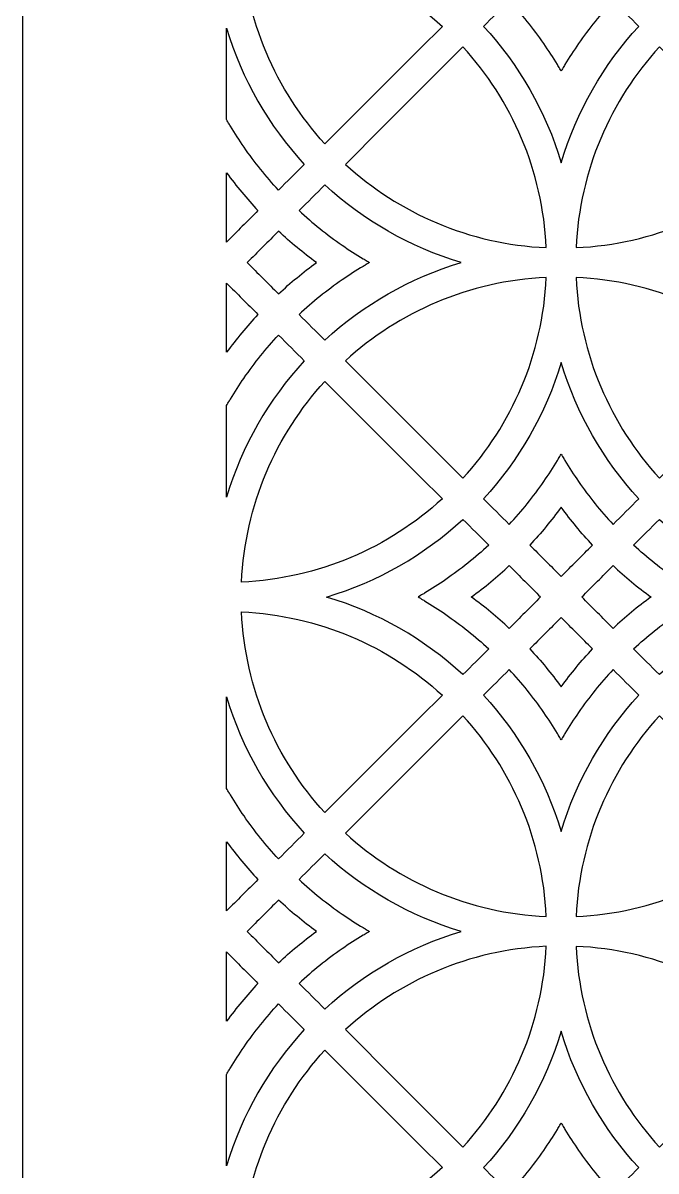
# Model space of a CAD drawing. Header units: centimetres. Extents: x -9 to 7.7, y -13.3 to 13.
# Drawn here: x -8.967 to -6.365, y -6.642 to -1.921 of the extents above; entities that cross this region are included whole.
import ezdxf

# ---------------------------------------------------------------- set-up
doc = ezdxf.new("R2010")
doc.units = ezdxf.units.CM
doc.header["$MEASUREMENT"] = 0
doc.layers.add('layer 1', color=7, linetype='Continuous')

msp = doc.modelspace()

# ---------------------------------------------------------------- linework, layer by layer
at = {"layer": 'layer 1', "color": 177}
msp.add_open_spline([(-1.7908, 13.002), (-4.18298, 13.002), (-6.57516, 13.002), (-8.96734, 13.002), (-8.96734, 13.002), (-8.96734, 5.00681), (-8.96734, -2.98838), (-8.96734, -10.98356), (-8.96734, -10.98356), (-8.96732, -10.98356), (-8.9673, -10.98356), (-8.96728, -10.98356), (-8.96728, -10.98356), (-8.96728, -11.7597), (-8.96728, -12.53583), (-8.96728, -13.31196), (-8.96728, -13.31196), (-8.68819, -13.31196), (-8.4091, -13.31196), (-8.13002, -13.31196), (-8.13002, -13.31196), (-8.13002, -13.19235), (-8.13002, -13.07274), (-8.13002, -12.95313), (-8.13002, -12.95313), (-7.8348, -12.95313), (-7.53959, -12.95313), (-7.24438, -12.95313), (-7.24438, -12.95313), (-7.24438, -12.71941), (-7.24438, -12.48568), (-7.24438, -12.25195), (-7.24438, -12.25195), (-7.12494, -12.24957), (-7.00551, -12.24719), (-6.88608, -12.2448), (-6.88608, -12.2448), (-6.86487, -12.30528), (-6.83708, -12.35773), (-6.79093, -12.40402), (-6.79093, -12.40402), (-6.74575, -12.44934), (-6.69905, -12.47736), (-6.6442, -12.49011), (-6.6442, -12.49011), (-6.57162, -12.50699), (-6.49496, -12.49964), (-6.43668, -12.44881), (-6.43668, -12.44881), (-6.38029, -12.3996), (-6.34775, -12.3208), (-6.33607, -12.24562), (-6.33607, -12.24562), (-6.3027, -12.24899), (-6.27432, -12.24821), (-6.24755, -12.24438), (-6.24755, -12.24438), (-6.11399, -12.22526), (-6.0509, -12.14075), (-6.03963, -12.01331), (-6.03963, -12.01331), (-6.03686, -11.98208), (-6.03906, -11.95125), (-6.04899, -11.92411), (-6.04899, -11.92411), (-6.04688, -11.92463), (-6.04478, -11.92515), (-6.04268, -11.92568), (-6.04268, -11.92568), (-5.99555, -11.94198), (-5.94843, -11.95827), (-5.90129, -11.97457), (-5.90129, -11.97457), (-5.87301, -12.26337), (-5.64998, -12.48824), (-5.37904, -12.48824), (-5.37904, -12.48824), (-5.1081, -12.48824), (-4.88508, -12.26337), (-4.85679, -11.97457), (-4.85679, -11.97457), (-4.80966, -11.95827), (-4.76253, -11.94198), (-4.7154, -11.92568), (-4.7154, -11.92568), (-4.7133, -11.92515), (-4.7112, -11.92463), (-4.7091, -11.92411), (-4.7091, -11.92411), (-4.71902, -11.95125), (-4.72122, -11.98208), (-4.71846, -12.01331), (-4.71846, -12.01331), (-4.70718, -12.14075), (-4.64409, -12.22526), (-4.51053, -12.24438), (-4.51053, -12.24438), (-4.48377, -12.24821), (-4.45538, -12.24899), (-4.42202, -12.24562), (-4.42202, -12.24562), (-4.41033, -12.3208), (-4.37779, -12.3996), (-4.3214, -12.44881), (-4.3214, -12.44881), (-4.26313, -12.49964), (-4.18647, -12.50699), (-4.11388, -12.49011), (-4.11388, -12.49011), (-4.05904, -12.47736), (-4.01234, -12.44934), (-3.96715, -12.40402), (-3.96715, -12.40402), (-3.921, -12.35773), (-3.89321, -12.30528), (-3.87201, -12.2448), (-3.87201, -12.2448), (-3.75257, -12.24719), (-3.63314, -12.24957), (-3.51371, -12.25195), (-3.51371, -12.25195), (-3.51371, -12.48568), (-3.51371, -12.71941), (-3.51371, -12.95313), (-3.51371, -12.95313), (-3.21849, -12.95313), (-2.92328, -12.95313), (-2.62806, -12.95313), (-2.62806, -12.95313), (-2.62806, -13.07274), (-2.62806, -13.19235), (-2.62806, -13.31196), (-2.62806, -13.31196), (-2.34898, -13.31196), (-2.06989, -13.31196), (-1.7908, -13.31196), (-1.7908, -13.31196), (-1.7908, -12.53583), (-1.7908, -11.7597), (-1.7908, -10.98356), (-1.7908, -10.98356), (-1.7908, -2.98838), (-1.7908, 5.00681), (-1.7908, 13.002)], degree=3, knots=[0, 0, 0, 0, 0.027027, 0.027027, 0.027027, 0.027027, 0.0540541, 0.0540541, 0.0540541, 0.0540541, 0.0810811, 0.0810811, 0.0810811, 0.0810811, 0.1081081, 0.1081081, 0.1081081, 0.1081081, 0.1351351, 0.1351351, 0.1351351, 0.1351351, 0.1621622, 0.1621622, 0.1621622, 0.1621622, 0.1891892, 0.1891892, 0.1891892, 0.1891892, 0.2162162, 0.2162162, 0.2162162, 0.2162162, 0.2432432, 0.2432432, 0.2432432, 0.2432432, 0.2702703, 0.2702703, 0.2702703, 0.2702703, 0.2972973, 0.2972973, 0.2972973, 0.2972973, 0.3243243, 0.3243243, 0.3243243, 0.3243243, 0.3513514, 0.3513514, 0.3513514, 0.3513514, 0.3783784, 0.3783784, 0.3783784, 0.3783784, 0.4054054, 0.4054054, 0.4054054, 0.4054054, 0.4324324, 0.4324324, 0.4324324, 0.4324324, 0.4594595, 0.4594595, 0.4594595, 0.4594595, 0.4864865, 0.4864865, 0.4864865, 0.4864865, 0.5135135, 0.5135135, 0.5135135, 0.5135135, 0.5405405, 0.5405405, 0.5405405, 0.5405405, 0.5675676, 0.5675676, 0.5675676, 0.5675676, 0.5945946, 0.5945946, 0.5945946, 0.5945946, 0.6216216, 0.6216216, 0.6216216, 0.6216216, 0.6486486, 0.6486486, 0.6486486, 0.6486486, 0.6756757, 0.6756757, 0.6756757, 0.6756757, 0.7027027, 0.7027027, 0.7027027, 0.7027027, 0.7297297, 0.7297297, 0.7297297, 0.7297297, 0.7567568, 0.7567568, 0.7567568, 0.7567568, 0.7837838, 0.7837838, 0.7837838, 0.7837838, 0.8108108, 0.8108108, 0.8108108, 0.8108108, 0.8378378, 0.8378378, 0.8378378, 0.8378378, 0.8648649, 0.8648649, 0.8648649, 0.8648649, 0.8918919, 0.8918919, 0.8918919, 0.8918919, 0.9189189, 0.9189189, 0.9189189, 0.9189189, 0.9459459, 0.9459459, 0.9459459, 0.9459459, 1, 1, 1, 1], dxfattribs=at)
at = {"layer": 'layer 1', "color": 7}
for points, knots in [([(-7.72614, -2.41748), (-7.56513, -2.25645), (-7.4041, -2.09543), (-7.24308, -1.9344), (-7.24308, -1.9344), (-7.46294, -1.73356), (-7.75117, -1.60633), (-8.06875, -1.59175), (-8.06875, -1.59175), (-8.05418, -1.90936), (-7.92697, -2.1976), (-7.72614, -2.41748)], [0, 0, 0, 0, 0.25, 0.25, 0.25, 0.25, 0.5, 0.5, 0.5, 0.5, 1, 1, 1, 1]), ([(-6.54109, -1.82855), (-6.50579, -1.86384), (-6.47049, -1.89915), (-6.43518, -1.93445), (-6.43518, -1.93445), (-6.58086, -2.09269), (-6.69143, -2.28374), (-6.75453, -2.49527), (-6.75453, -2.49527), (-6.81764, -2.28372), (-6.92824, -2.09267), (-7.07392, -1.93442), (-7.07392, -1.93442), (-7.03863, -1.89912), (-7.00335, -1.86383), (-6.96806, -1.82855), (-6.96806, -1.82855), (-6.91669, -1.88392), (-6.86923, -1.94298), (-6.82612, -2.00527), (-6.82612, -2.00527), (-6.8261, -2.00527), (-6.82609, -2.00527), (-6.82608, -2.00527), (-6.82608, -2.00527), (-6.82607, -2.00527), (-6.82607, -2.00527), (-6.82607, -2.00528), (-6.82607, -2.00528), (-6.82609, -2.0053), (-6.8261, -2.00532), (-6.82612, -2.00534), (-6.82612, -2.00534), (-6.80656, -2.0336), (-6.78787, -2.06248), (-6.77011, -2.09201), (-6.77011, -2.09201), (-6.76874, -2.0943), (-6.76736, -2.0966), (-6.766, -2.09891), (-6.766, -2.09891), (-6.76587, -2.09911), (-6.76574, -2.09933), (-6.76561, -2.09955), (-6.76561, -2.09955), (-6.76189, -2.10583), (-6.75822, -2.11214), (-6.75458, -2.11848), (-6.75458, -2.11848), (-6.75094, -2.11214), (-6.74726, -2.10583), (-6.74354, -2.09955), (-6.74354, -2.09955), (-6.74341, -2.09933), (-6.74328, -2.09911), (-6.74315, -2.09891), (-6.74315, -2.09891), (-6.74179, -2.0966), (-6.74041, -2.0943), (-6.73904, -2.092), (-6.73904, -2.092), (-6.72128, -2.06248), (-6.70259, -2.0336), (-6.68303, -2.00534), (-6.68303, -2.00534), (-6.68304, -2.00532), (-6.68307, -2.0053), (-6.68308, -2.00527), (-6.68308, -2.00527), (-6.68308, -2.00527), (-6.68308, -2.00527), (-6.68307, -2.00527), (-6.68307, -2.00527), (-6.68306, -2.00527), (-6.68304, -2.00527), (-6.68303, -2.00527), (-6.68303, -2.00527), (-6.63992, -1.94298), (-6.59246, -1.88392), (-6.54109, -1.82855)], [0, 0, 0, 0, 0.047619, 0.047619, 0.047619, 0.047619, 0.0952381, 0.0952381, 0.0952381, 0.0952381, 0.1428571, 0.1428571, 0.1428571, 0.1428571, 0.1904762, 0.1904762, 0.1904762, 0.1904762, 0.2380952, 0.2380952, 0.2380952, 0.2380952, 0.2857143, 0.2857143, 0.2857143, 0.2857143, 0.3333333, 0.3333333, 0.3333333, 0.3333333, 0.3809524, 0.3809524, 0.3809524, 0.3809524, 0.4285714, 0.4285714, 0.4285714, 0.4285714, 0.4761905, 0.4761905, 0.4761905, 0.4761905, 0.5238095, 0.5238095, 0.5238095, 0.5238095, 0.5714286, 0.5714286, 0.5714286, 0.5714286, 0.6190476, 0.6190476, 0.6190476, 0.6190476, 0.6666667, 0.6666667, 0.6666667, 0.6666667, 0.7142857, 0.7142857, 0.7142857, 0.7142857, 0.7619048, 0.7619048, 0.7619048, 0.7619048, 0.8095238, 0.8095238, 0.8095238, 0.8095238, 0.8571429, 0.8571429, 0.8571429, 0.8571429, 0.9047619, 0.9047619, 0.9047619, 0.9047619, 1, 1, 1, 1]), ([(-8.13007, -1.94134), (-8.13007, -2.0669), (-8.13007, -2.19246), (-8.13007, -2.31803), (-8.13007, -2.31803), (-8.13007, -2.31803), (-8.13007, -2.31803), (-8.13007, -2.31803), (-8.13007, -2.31803), (-8.13007, -2.31803), (-8.13007, -2.31803), (-8.13007, -2.31803), (-8.13007, -2.31803), (-8.13007, -2.31803), (-8.13007, -2.31803), (-8.13007, -2.31802), (-8.13007, -2.31802), (-8.12644, -2.32435), (-8.12275, -2.33066), (-8.11903, -2.33694), (-8.11903, -2.33694), (-8.11891, -2.33716), (-8.11878, -2.33738), (-8.11864, -2.3376), (-8.11864, -2.3376), (-8.11728, -2.3399), (-8.11589, -2.34219), (-8.11453, -2.34449), (-8.11453, -2.34449), (-8.09677, -2.37401), (-8.07807, -2.40289), (-8.05852, -2.43115), (-8.05852, -2.43115), (-8.05854, -2.43117), (-8.05856, -2.4312), (-8.05857, -2.43122), (-8.05857, -2.43122), (-8.05855, -2.43122), (-8.05854, -2.43122), (-8.05851, -2.43122), (-8.05851, -2.43122), (-8.0154, -2.4935), (-7.96794, -2.55254), (-7.91658, -2.60791), (-7.91658, -2.60791), (-7.88131, -2.57264), (-7.84603, -2.53736), (-7.81075, -2.50209), (-7.81075, -2.50209), (-7.95639, -2.34382), (-8.06698, -2.15283), (-8.13007, -1.94134)], [0, 0, 0, 0, 0.0714286, 0.0714286, 0.0714286, 0.0714286, 0.1428571, 0.1428571, 0.1428571, 0.1428571, 0.2142857, 0.2142857, 0.2142857, 0.2142857, 0.2857143, 0.2857143, 0.2857143, 0.2857143, 0.3571429, 0.3571429, 0.3571429, 0.3571429, 0.4285714, 0.4285714, 0.4285714, 0.4285714, 0.5, 0.5, 0.5, 0.5, 0.5714286, 0.5714286, 0.5714286, 0.5714286, 0.6428571, 0.6428571, 0.6428571, 0.6428571, 0.7142857, 0.7142857, 0.7142857, 0.7142857, 0.7857143, 0.7857143, 0.7857143, 0.7857143, 0.8571429, 0.8571429, 0.8571429, 0.8571429, 1, 1, 1, 1]), ([(-7.64156, -2.50205), (-7.48054, -2.34103), (-7.31952, -2.18001), (-7.15849, -2.01899), (-7.15849, -2.01899), (-6.95766, -2.23884), (-6.83043, -2.52708), (-6.81585, -2.84467), (-6.81585, -2.84467), (-7.13345, -2.83008), (-7.42169, -2.70288), (-7.64156, -2.50205)], [0, 0, 0, 0, 0.25, 0.25, 0.25, 0.25, 0.5, 0.5, 0.5, 0.5, 1, 1, 1, 1]), ([(-6.35064, -2.01899), (-6.18962, -2.18001), (-6.0286, -2.34105), (-5.86757, -2.50208), (-5.86757, -2.50208), (-6.08743, -2.70292), (-6.37569, -2.83014), (-6.69331, -2.84471), (-6.69331, -2.84471), (-6.67873, -2.52711), (-6.5515, -2.23885), (-6.35064, -2.01899)], [0, 0, 0, 0, 0.25, 0.25, 0.25, 0.25, 0.5, 0.5, 0.5, 0.5, 1, 1, 1, 1]), ([(-8.13007, -2.53679), (-8.13007, -2.63166), (-8.13007, -2.72654), (-8.13007, -2.82141), (-8.13007, -2.82141), (-8.08711, -2.77843), (-8.04413, -2.73546), (-8.00116, -2.69248), (-8.00116, -2.69248), (-8.0471, -2.64323), (-8.09016, -2.59124), (-8.13007, -2.53679)], [0, 0, 0, 0, 0.25, 0.25, 0.25, 0.25, 0.5, 0.5, 0.5, 0.5, 1, 1, 1, 1]), ([(-7.83201, -2.6925), (-7.79673, -2.65721), (-7.76144, -2.62193), (-7.72617, -2.58666), (-7.72617, -2.58666), (-7.56791, -2.73229), (-7.37691, -2.84289), (-7.16541, -2.90599), (-7.16541, -2.90599), (-7.37691, -2.96908), (-7.56791, -3.07968), (-7.72617, -3.22531), (-7.72617, -3.22531), (-7.76144, -3.19004), (-7.79673, -3.15476), (-7.832, -3.11948), (-7.832, -3.11948), (-7.77663, -3.06812), (-7.71759, -3.02066), (-7.65531, -2.97756), (-7.65531, -2.97756), (-7.65531, -2.97754), (-7.65531, -2.97751), (-7.65531, -2.9775), (-7.65531, -2.9775), (-7.65528, -2.97751), (-7.65526, -2.97754), (-7.65523, -2.97755), (-7.65523, -2.97755), (-7.62698, -2.95799), (-7.5981, -2.93929), (-7.56858, -2.92155), (-7.56858, -2.92155), (-7.56628, -2.92017), (-7.56398, -2.91879), (-7.56168, -2.91743), (-7.56168, -2.91743), (-7.56147, -2.9173), (-7.56125, -2.91716), (-7.56103, -2.91704), (-7.56103, -2.91704), (-7.55475, -2.91331), (-7.54845, -2.90964), (-7.5421, -2.90601), (-7.5421, -2.90601), (-7.54212, -2.90601), (-7.54212, -2.90601), (-7.54212, -2.90601), (-7.54212, -2.90601), (-7.54212, -2.906), (-7.54212, -2.906), (-7.54212, -2.906), (-7.54212, -2.906), (-7.54212, -2.906), (-7.54212, -2.906), (-7.54212, -2.90599), (-7.54212, -2.90599), (-7.54212, -2.90599), (-7.54212, -2.90599), (-7.54212, -2.90599), (-7.54212, -2.90599), (-7.54212, -2.90599), (-7.54212, -2.90599), (-7.54212, -2.90599), (-7.54212, -2.90599), (-7.54212, -2.90599), (-7.54212, -2.90599), (-7.54212, -2.90597), (-7.54212, -2.90597), (-7.54844, -2.90235), (-7.55475, -2.89867), (-7.56103, -2.89494), (-7.56103, -2.89494), (-7.56125, -2.89481), (-7.56147, -2.89468), (-7.56168, -2.89455), (-7.56168, -2.89455), (-7.56398, -2.89318), (-7.56628, -2.89181), (-7.56858, -2.89043), (-7.56858, -2.89043), (-7.5981, -2.87269), (-7.62698, -2.85398), (-7.65523, -2.83444), (-7.65523, -2.83444), (-7.65526, -2.83445), (-7.65528, -2.83446), (-7.65531, -2.83449), (-7.65531, -2.83449), (-7.65531, -2.83446), (-7.65531, -2.83445), (-7.65531, -2.83443), (-7.65531, -2.83443), (-7.71759, -2.79131), (-7.77663, -2.74386), (-7.83201, -2.6925)], [0, 0, 0, 0, 0.04, 0.04, 0.04, 0.04, 0.08, 0.08, 0.08, 0.08, 0.12, 0.12, 0.12, 0.12, 0.16, 0.16, 0.16, 0.16, 0.2, 0.2, 0.2, 0.2, 0.24, 0.24, 0.24, 0.24, 0.28, 0.28, 0.28, 0.28, 0.32, 0.32, 0.32, 0.32, 0.36, 0.36, 0.36, 0.36, 0.4, 0.4, 0.4, 0.4, 0.44, 0.44, 0.44, 0.44, 0.48, 0.48, 0.48, 0.48, 0.52, 0.52, 0.52, 0.52, 0.56, 0.56, 0.56, 0.56, 0.6, 0.6, 0.6, 0.6, 0.64, 0.64, 0.64, 0.64, 0.68, 0.68, 0.68, 0.68, 0.72, 0.72, 0.72, 0.72, 0.76, 0.76, 0.76, 0.76, 0.8, 0.8, 0.8, 0.8, 0.84, 0.84, 0.84, 0.84, 0.88, 0.88, 0.88, 0.88, 0.92, 0.92, 0.92, 0.92, 1, 1, 1, 1]), ([(-7.91657, -3.03492), (-7.95955, -2.99194), (-8.00252, -2.94897), (-8.0455, -2.90599), (-8.0455, -2.90599), (-8.00252, -2.86302), (-7.95955, -2.82004), (-7.91657, -2.77707), (-7.91657, -2.77707), (-7.86731, -2.82302), (-7.81532, -2.86608), (-7.76087, -2.90599), (-7.76087, -2.90599), (-7.81532, -2.9459), (-7.86731, -2.98897), (-7.91657, -3.03492)], [0, 0, 0, 0, 0.2, 0.2, 0.2, 0.2, 0.4, 0.4, 0.4, 0.4, 0.6, 0.6, 0.6, 0.6, 1, 1, 1, 1]), ([(-7.15849, -3.793), (-7.31952, -3.63197), (-7.48054, -3.47095), (-7.64156, -3.30992), (-7.64156, -3.30992), (-7.42169, -3.1091), (-7.13345, -2.98189), (-6.81584, -2.96732), (-6.81584, -2.96732), (-6.83042, -3.28491), (-6.95765, -3.57314), (-7.15849, -3.793)], [0, 0, 0, 0, 0.25, 0.25, 0.25, 0.25, 0.5, 0.5, 0.5, 0.5, 1, 1, 1, 1]), ([(-5.86757, -3.30991), (-6.0286, -3.47093), (-6.18962, -3.63197), (-6.35064, -3.793), (-6.35064, -3.793), (-6.5515, -3.57313), (-6.67873, -3.28487), (-6.69331, -2.96727), (-6.69331, -2.96727), (-6.3757, -2.98184), (-6.08743, -3.10907), (-5.86757, -3.30991)], [0, 0, 0, 0, 0.25, 0.25, 0.25, 0.25, 0.5, 0.5, 0.5, 0.5, 1, 1, 1, 1]), ([(-8.13007, -2.99057), (-8.13007, -3.08544), (-8.13007, -3.18031), (-8.13007, -3.27519), (-8.13007, -3.27519), (-8.13007, -3.27519), (-8.13007, -3.27519), (-8.13007, -3.27519), (-8.13007, -3.27519), (-8.09016, -3.22074), (-8.04709, -3.16876), (-8.00114, -3.11949), (-8.00114, -3.11949), (-8.04413, -3.07651), (-8.08709, -3.03354), (-8.13007, -2.99057)], [0, 0, 0, 0, 0.2, 0.2, 0.2, 0.2, 0.4, 0.4, 0.4, 0.4, 0.6, 0.6, 0.6, 0.6, 1, 1, 1, 1]), ([(-8.13007, -3.49394), (-8.13007, -3.61951), (-8.13007, -3.74508), (-8.13007, -3.87065), (-8.13007, -3.87065), (-8.06698, -3.65915), (-7.95639, -3.46815), (-7.81075, -3.30989), (-7.81075, -3.30989), (-7.84603, -3.27462), (-7.8813, -3.23933), (-7.91658, -3.20406), (-7.91658, -3.20406), (-7.96794, -3.25943), (-8.0154, -3.31847), (-8.0585, -3.38075), (-8.0585, -3.38075), (-8.05852, -3.38075), (-8.05855, -3.38075), (-8.05856, -3.38075), (-8.05856, -3.38075), (-8.05855, -3.38078), (-8.05854, -3.3808), (-8.05851, -3.38083), (-8.05851, -3.38083), (-8.07807, -3.40908), (-8.09677, -3.43796), (-8.11452, -3.46748), (-8.11452, -3.46748), (-8.11589, -3.46978), (-8.11727, -3.47208), (-8.11863, -3.47439), (-8.11863, -3.47439), (-8.11876, -3.4746), (-8.1189, -3.47481), (-8.11903, -3.47503), (-8.11903, -3.47503), (-8.12275, -3.48131), (-8.12643, -3.48762), (-8.13006, -3.49396), (-8.13006, -3.49396), (-8.13006, -3.49396), (-8.13006, -3.49396), (-8.13006, -3.49394), (-8.13006, -3.49394), (-8.13006, -3.49396), (-8.13006, -3.49396), (-8.13007, -3.49396), (-8.13007, -3.49396), (-8.13007, -3.49396), (-8.13007, -3.49394), (-8.13007, -3.49394)], [0, 0, 0, 0, 0.0714286, 0.0714286, 0.0714286, 0.0714286, 0.1428571, 0.1428571, 0.1428571, 0.1428571, 0.2142857, 0.2142857, 0.2142857, 0.2142857, 0.2857143, 0.2857143, 0.2857143, 0.2857143, 0.3571429, 0.3571429, 0.3571429, 0.3571429, 0.4285714, 0.4285714, 0.4285714, 0.4285714, 0.5, 0.5, 0.5, 0.5, 0.5714286, 0.5714286, 0.5714286, 0.5714286, 0.6428571, 0.6428571, 0.6428571, 0.6428571, 0.7142857, 0.7142857, 0.7142857, 0.7142857, 0.7857143, 0.7857143, 0.7857143, 0.7857143, 0.8571429, 0.8571429, 0.8571429, 0.8571429, 1, 1, 1, 1]), ([(-6.96805, -3.98343), (-7.00334, -3.94816), (-7.03862, -3.91286), (-7.0739, -3.87758), (-7.0739, -3.87758), (-6.92822, -3.71932), (-6.81763, -3.52827), (-6.75453, -3.31672), (-6.75453, -3.31672), (-6.69143, -3.52824), (-6.58086, -3.71928), (-6.43518, -3.87753), (-6.43518, -3.87753), (-6.47049, -3.91283), (-6.50579, -3.94813), (-6.54109, -3.98344), (-6.54109, -3.98344), (-6.59246, -3.92805), (-6.63992, -3.869), (-6.68303, -3.80671), (-6.68303, -3.80671), (-6.68304, -3.80671), (-6.68307, -3.80671), (-6.68308, -3.80671), (-6.68308, -3.80671), (-6.68308, -3.80671), (-6.68308, -3.80671), (-6.68308, -3.80671), (-6.68308, -3.80671), (-6.68307, -3.80668), (-6.68304, -3.80665), (-6.68303, -3.80663), (-6.68303, -3.80663), (-6.70258, -3.77838), (-6.72128, -3.7495), (-6.73904, -3.71998), (-6.73904, -3.71998), (-6.74041, -3.71768), (-6.74177, -3.71538), (-6.74315, -3.71308), (-6.74315, -3.71308), (-6.74328, -3.71286), (-6.74341, -3.71264), (-6.74354, -3.71242), (-6.74354, -3.71242), (-6.74726, -3.70615), (-6.75094, -3.69985), (-6.75458, -3.69351), (-6.75458, -3.69351), (-6.75822, -3.69985), (-6.76189, -3.70615), (-6.76561, -3.71242), (-6.76561, -3.71242), (-6.76574, -3.71264), (-6.76587, -3.71286), (-6.766, -3.71308), (-6.766, -3.71308), (-6.76736, -3.71538), (-6.76874, -3.71768), (-6.77012, -3.71998), (-6.77012, -3.71998), (-6.78787, -3.74949), (-6.80656, -3.77838), (-6.82612, -3.80663), (-6.82612, -3.80663), (-6.8261, -3.80665), (-6.82608, -3.80668), (-6.82607, -3.80671), (-6.82607, -3.80671), (-6.82607, -3.80671), (-6.82607, -3.80671), (-6.82608, -3.80671), (-6.82608, -3.80671), (-6.82609, -3.80671), (-6.8261, -3.80671), (-6.82612, -3.80671), (-6.82612, -3.80671), (-6.86923, -3.869), (-6.91669, -3.92805), (-6.96805, -3.98343)], [0, 0, 0, 0, 0.047619, 0.047619, 0.047619, 0.047619, 0.0952381, 0.0952381, 0.0952381, 0.0952381, 0.1428571, 0.1428571, 0.1428571, 0.1428571, 0.1904762, 0.1904762, 0.1904762, 0.1904762, 0.2380952, 0.2380952, 0.2380952, 0.2380952, 0.2857143, 0.2857143, 0.2857143, 0.2857143, 0.3333333, 0.3333333, 0.3333333, 0.3333333, 0.3809524, 0.3809524, 0.3809524, 0.3809524, 0.4285714, 0.4285714, 0.4285714, 0.4285714, 0.4761905, 0.4761905, 0.4761905, 0.4761905, 0.5238095, 0.5238095, 0.5238095, 0.5238095, 0.5714286, 0.5714286, 0.5714286, 0.5714286, 0.6190476, 0.6190476, 0.6190476, 0.6190476, 0.6666667, 0.6666667, 0.6666667, 0.6666667, 0.7142857, 0.7142857, 0.7142857, 0.7142857, 0.7619048, 0.7619048, 0.7619048, 0.7619048, 0.8095238, 0.8095238, 0.8095238, 0.8095238, 0.8571429, 0.8571429, 0.8571429, 0.8571429, 0.9047619, 0.9047619, 0.9047619, 0.9047619, 1, 1, 1, 1]), ([(-7.24307, -3.87757), (-7.40409, -3.71656), (-7.56511, -3.55552), (-7.72614, -3.3945), (-7.72614, -3.3945), (-7.92696, -3.61437), (-8.05418, -3.90262), (-8.06875, -4.22022), (-8.06875, -4.22022), (-7.75117, -4.20564), (-7.46293, -4.07841), (-7.24307, -3.87757)], [0, 0, 0, 0, 0.25, 0.25, 0.25, 0.25, 0.5, 0.5, 0.5, 0.5, 1, 1, 1, 1]), ([(-6.75457, -4.19692), (-6.79754, -4.15394), (-6.84052, -4.11097), (-6.88348, -4.068), (-6.88348, -4.068), (-6.83756, -4.01875), (-6.79451, -3.96678), (-6.7546, -3.91234), (-6.7546, -3.91234), (-6.7546, -3.91234), (-6.7546, -3.91234), (-6.7546, -3.91233), (-6.7546, -3.91233), (-6.75459, -3.91232), (-6.75458, -3.9123), (-6.75458, -3.91229), (-6.75458, -3.91229), (-6.75457, -3.9123), (-6.75456, -3.91232), (-6.75454, -3.91233), (-6.75454, -3.91233), (-6.75454, -3.91233), (-6.75454, -3.91234), (-6.75454, -3.91234), (-6.75454, -3.91234), (-6.71465, -3.96677), (-6.67159, -4.01875), (-6.62565, -4.06799), (-6.62565, -4.06799), (-6.66862, -4.11097), (-6.7116, -4.15394), (-6.75457, -4.19692)], [0, 0, 0, 0, 0.1111111, 0.1111111, 0.1111111, 0.1111111, 0.2222222, 0.2222222, 0.2222222, 0.2222222, 0.3333333, 0.3333333, 0.3333333, 0.3333333, 0.4444444, 0.4444444, 0.4444444, 0.4444444, 0.5555556, 0.5555556, 0.5555556, 0.5555556, 0.6666667, 0.6666667, 0.6666667, 0.6666667, 0.7777778, 0.7777778, 0.7777778, 0.7777778, 1, 1, 1, 1]), ([(-7.05263, -4.06801), (-7.08791, -4.03273), (-7.1232, -3.99744), (-7.15848, -3.96216), (-7.15848, -3.96216), (-7.31674, -4.10784), (-7.50779, -4.21843), (-7.71935, -4.28153), (-7.71935, -4.28153), (-7.50782, -4.34463), (-7.31678, -4.45521), (-7.15853, -4.60088), (-7.15853, -4.60088), (-7.12323, -4.56558), (-7.08793, -4.53028), (-7.05263, -4.49497), (-7.05263, -4.49497), (-7.10801, -4.4436), (-7.16706, -4.39614), (-7.22936, -4.35303), (-7.22936, -4.35303), (-7.22936, -4.35302), (-7.22936, -4.35301), (-7.22936, -4.35299), (-7.22936, -4.35299), (-7.22936, -4.35299), (-7.22936, -4.35299), (-7.22936, -4.35299), (-7.22936, -4.35299), (-7.22938, -4.35301), (-7.22941, -4.35302), (-7.22943, -4.35304), (-7.22943, -4.35304), (-7.25768, -4.33349), (-7.28657, -4.31478), (-7.31609, -4.29704), (-7.31609, -4.29704), (-7.31838, -4.29566), (-7.32068, -4.29429), (-7.32299, -4.29291), (-7.32299, -4.29291), (-7.3232, -4.29278), (-7.32342, -4.29266), (-7.32364, -4.29252), (-7.32364, -4.29252), (-7.32993, -4.2888), (-7.33623, -4.28513), (-7.34256, -4.28149), (-7.34256, -4.28149), (-7.33623, -4.27786), (-7.32993, -4.27418), (-7.32364, -4.27045), (-7.32364, -4.27045), (-7.32342, -4.27033), (-7.32321, -4.27019), (-7.32299, -4.27006), (-7.32299, -4.27006), (-7.32068, -4.2687), (-7.3184, -4.26732), (-7.31609, -4.26595), (-7.31609, -4.26595), (-7.28657, -4.24821), (-7.25768, -4.2295), (-7.22943, -4.20994), (-7.22943, -4.20994), (-7.22941, -4.20997), (-7.22938, -4.20998), (-7.22936, -4.20999), (-7.22936, -4.20999), (-7.22936, -4.20999), (-7.22936, -4.20999), (-7.22936, -4.20999), (-7.22936, -4.20999), (-7.22936, -4.20998), (-7.22936, -4.20997), (-7.22936, -4.20996), (-7.22936, -4.20996), (-7.16706, -4.16683), (-7.10801, -4.11939), (-7.05263, -4.06801)], [0, 0, 0, 0, 0.047619, 0.047619, 0.047619, 0.047619, 0.0952381, 0.0952381, 0.0952381, 0.0952381, 0.1428571, 0.1428571, 0.1428571, 0.1428571, 0.1904762, 0.1904762, 0.1904762, 0.1904762, 0.2380952, 0.2380952, 0.2380952, 0.2380952, 0.2857143, 0.2857143, 0.2857143, 0.2857143, 0.3333333, 0.3333333, 0.3333333, 0.3333333, 0.3809524, 0.3809524, 0.3809524, 0.3809524, 0.4285714, 0.4285714, 0.4285714, 0.4285714, 0.4761905, 0.4761905, 0.4761905, 0.4761905, 0.5238095, 0.5238095, 0.5238095, 0.5238095, 0.5714286, 0.5714286, 0.5714286, 0.5714286, 0.6190476, 0.6190476, 0.6190476, 0.6190476, 0.6666667, 0.6666667, 0.6666667, 0.6666667, 0.7142857, 0.7142857, 0.7142857, 0.7142857, 0.7619048, 0.7619048, 0.7619048, 0.7619048, 0.8095238, 0.8095238, 0.8095238, 0.8095238, 0.8571429, 0.8571429, 0.8571429, 0.8571429, 0.9047619, 0.9047619, 0.9047619, 0.9047619, 1, 1, 1, 1]), ([(-6.45651, -4.49497), (-6.42123, -4.53025), (-6.38595, -4.56555), (-6.35066, -4.60083), (-6.35066, -4.60083), (-6.1924, -4.45514), (-6.00135, -4.34455), (-5.7898, -4.28146), (-5.7898, -4.28146), (-6.00132, -4.21835), (-6.19237, -4.10777), (-6.35061, -3.96211), (-6.35061, -3.96211), (-6.38591, -3.9974), (-6.42122, -4.03271), (-6.45651, -4.06801), (-6.45651, -4.06801), (-6.40114, -4.11939), (-6.34208, -4.16684), (-6.27979, -4.20996), (-6.27979, -4.20996), (-6.27979, -4.20997), (-6.27979, -4.20998), (-6.27979, -4.20999), (-6.27979, -4.20999), (-6.27979, -4.20999), (-6.27979, -4.20999), (-6.27979, -4.20999), (-6.27979, -4.20999), (-6.27976, -4.20998), (-6.27973, -4.20997), (-6.2797, -4.20994), (-6.2797, -4.20994), (-6.25145, -4.2295), (-6.22258, -4.24821), (-6.19305, -4.26595), (-6.19305, -4.26595), (-6.19075, -4.26732), (-6.18845, -4.2687), (-6.18615, -4.27007), (-6.18615, -4.27007), (-6.18593, -4.27019), (-6.18572, -4.27033), (-6.1855, -4.27046), (-6.1855, -4.27046), (-6.17922, -4.27418), (-6.17292, -4.27786), (-6.16659, -4.28149), (-6.16659, -4.28149), (-6.17292, -4.28513), (-6.17922, -4.2888), (-6.1855, -4.29254), (-6.1855, -4.29254), (-6.18572, -4.29266), (-6.18593, -4.29279), (-6.18615, -4.29293), (-6.18615, -4.29293), (-6.18845, -4.29429), (-6.19075, -4.29566), (-6.19305, -4.29705), (-6.19305, -4.29705), (-6.22258, -4.31478), (-6.25145, -4.33349), (-6.2797, -4.35304), (-6.2797, -4.35304), (-6.27973, -4.35302), (-6.27975, -4.35301), (-6.27979, -4.35299), (-6.27979, -4.35299), (-6.27979, -4.35299), (-6.27979, -4.35299), (-6.27979, -4.35299), (-6.27979, -4.35299), (-6.27979, -4.35301), (-6.27979, -4.35302), (-6.27979, -4.35304), (-6.27979, -4.35304), (-6.34208, -4.39616), (-6.40114, -4.4436), (-6.45651, -4.49497)], [0, 0, 0, 0, 0.047619, 0.047619, 0.047619, 0.047619, 0.0952381, 0.0952381, 0.0952381, 0.0952381, 0.1428571, 0.1428571, 0.1428571, 0.1428571, 0.1904762, 0.1904762, 0.1904762, 0.1904762, 0.2380952, 0.2380952, 0.2380952, 0.2380952, 0.2857143, 0.2857143, 0.2857143, 0.2857143, 0.3333333, 0.3333333, 0.3333333, 0.3333333, 0.3809524, 0.3809524, 0.3809524, 0.3809524, 0.4285714, 0.4285714, 0.4285714, 0.4285714, 0.4761905, 0.4761905, 0.4761905, 0.4761905, 0.5238095, 0.5238095, 0.5238095, 0.5238095, 0.5714286, 0.5714286, 0.5714286, 0.5714286, 0.6190476, 0.6190476, 0.6190476, 0.6190476, 0.6666667, 0.6666667, 0.6666667, 0.6666667, 0.7142857, 0.7142857, 0.7142857, 0.7142857, 0.7619048, 0.7619048, 0.7619048, 0.7619048, 0.8095238, 0.8095238, 0.8095238, 0.8095238, 0.8571429, 0.8571429, 0.8571429, 0.8571429, 0.9047619, 0.9047619, 0.9047619, 0.9047619, 1, 1, 1, 1]), ([(-6.83915, -4.28149), (-6.88212, -4.23852), (-6.92509, -4.19554), (-6.96807, -4.15258), (-6.96807, -4.15258), (-7.01733, -4.19851), (-7.06929, -4.24155), (-7.12372, -4.28147), (-7.12372, -4.28147), (-7.12372, -4.28147), (-7.12373, -4.28147), (-7.12373, -4.28147), (-7.12373, -4.28147), (-7.12374, -4.28148), (-7.12376, -4.28148), (-7.12377, -4.28149), (-7.12377, -4.28149), (-7.12376, -4.28149), (-7.12374, -4.28151), (-7.12373, -4.28152), (-7.12373, -4.28152), (-7.12373, -4.28152), (-7.12373, -4.28152), (-7.12372, -4.28152), (-7.12372, -4.28152), (-7.06929, -4.32142), (-7.01733, -4.36447), (-6.96807, -4.41041), (-6.96807, -4.41041), (-6.92509, -4.36744), (-6.88212, -4.32446), (-6.83915, -4.28149)], [0, 0, 0, 0, 0.1111111, 0.1111111, 0.1111111, 0.1111111, 0.2222222, 0.2222222, 0.2222222, 0.2222222, 0.3333333, 0.3333333, 0.3333333, 0.3333333, 0.4444444, 0.4444444, 0.4444444, 0.4444444, 0.5555556, 0.5555556, 0.5555556, 0.5555556, 0.6666667, 0.6666667, 0.6666667, 0.6666667, 0.7777778, 0.7777778, 0.7777778, 0.7777778, 1, 1, 1, 1]), ([(-6.66999, -4.28149), (-6.62702, -4.32446), (-6.58404, -4.36744), (-6.54108, -4.41041), (-6.54108, -4.41041), (-6.49182, -4.36447), (-6.43985, -4.32143), (-6.38542, -4.28152), (-6.38542, -4.28152), (-6.38542, -4.28152), (-6.38542, -4.28152), (-6.3854, -4.28152), (-6.3854, -4.28152), (-6.38539, -4.28151), (-6.38539, -4.28151), (-6.38537, -4.28149), (-6.38537, -4.28149), (-6.38539, -4.28148), (-6.38539, -4.28148), (-6.3854, -4.28147), (-6.3854, -4.28147), (-6.38542, -4.28147), (-6.38542, -4.28147), (-6.38542, -4.28147), (-6.38542, -4.28147), (-6.43984, -4.24157), (-6.49182, -4.19851), (-6.54108, -4.15256), (-6.54108, -4.15256), (-6.58404, -4.19554), (-6.62701, -4.23851), (-6.66999, -4.28149)], [0, 0, 0, 0, 0.1111111, 0.1111111, 0.1111111, 0.1111111, 0.2222222, 0.2222222, 0.2222222, 0.2222222, 0.3333333, 0.3333333, 0.3333333, 0.3333333, 0.4444444, 0.4444444, 0.4444444, 0.4444444, 0.5555556, 0.5555556, 0.5555556, 0.5555556, 0.6666667, 0.6666667, 0.6666667, 0.6666667, 0.7777778, 0.7777778, 0.7777778, 0.7777778, 1, 1, 1, 1]), ([(-7.72615, -5.16849), (-7.56513, -5.00747), (-7.4041, -4.84644), (-7.24307, -4.68542), (-7.24307, -4.68542), (-7.46294, -4.48456), (-7.75119, -4.35734), (-8.0688, -4.34277), (-8.0688, -4.34277), (-8.05422, -4.66036), (-7.92699, -4.94863), (-7.72615, -5.16849)], [0, 0, 0, 0, 0.25, 0.25, 0.25, 0.25, 0.5, 0.5, 0.5, 0.5, 1, 1, 1, 1]), ([(-6.75458, -4.36607), (-6.7116, -4.40905), (-6.66863, -4.45202), (-6.62565, -4.495), (-6.62565, -4.495), (-6.67159, -4.54424), (-6.71464, -4.59621), (-6.75454, -4.65065), (-6.75454, -4.65065), (-6.75454, -4.65065), (-6.75454, -4.65065), (-6.75454, -4.65066), (-6.75454, -4.65066), (-6.75456, -4.65067), (-6.75457, -4.65068), (-6.75457, -4.65069), (-6.75457, -4.65069), (-6.75458, -4.65068), (-6.75459, -4.65067), (-6.7546, -4.65066), (-6.7546, -4.65066), (-6.7546, -4.65065), (-6.7546, -4.65065), (-6.7546, -4.65065), (-6.7546, -4.65065), (-6.7945, -4.59622), (-6.83756, -4.54424), (-6.8835, -4.495), (-6.8835, -4.495), (-6.84052, -4.45202), (-6.79755, -4.40905), (-6.75458, -4.36607)], [0, 0, 0, 0, 0.1111111, 0.1111111, 0.1111111, 0.1111111, 0.2222222, 0.2222222, 0.2222222, 0.2222222, 0.3333333, 0.3333333, 0.3333333, 0.3333333, 0.4444444, 0.4444444, 0.4444444, 0.4444444, 0.5555556, 0.5555556, 0.5555556, 0.5555556, 0.6666667, 0.6666667, 0.6666667, 0.6666667, 0.7777778, 0.7777778, 0.7777778, 0.7777778, 1, 1, 1, 1]), ([(-6.54109, -4.57955), (-6.50581, -4.61483), (-6.47052, -4.65012), (-6.43523, -4.6854), (-6.43523, -4.6854), (-6.58092, -4.84367), (-6.69151, -5.03472), (-6.75462, -5.24627), (-6.75462, -5.24627), (-6.81771, -5.03474), (-6.92829, -4.8437), (-7.07395, -4.68545), (-7.07395, -4.68545), (-7.03866, -4.65016), (-7.00335, -4.61485), (-6.96805, -4.57955), (-6.96805, -4.57955), (-6.91669, -4.63493), (-6.86922, -4.69398), (-6.82612, -4.75627), (-6.82612, -4.75627), (-6.82609, -4.75627), (-6.82608, -4.75627), (-6.82607, -4.75627), (-6.82607, -4.75627), (-6.82607, -4.75627), (-6.82607, -4.75627), (-6.82607, -4.75627), (-6.82607, -4.75627), (-6.82608, -4.7563), (-6.8261, -4.75633), (-6.82612, -4.75636), (-6.82612, -4.75636), (-6.80656, -4.78461), (-6.78787, -4.81348), (-6.77011, -4.84301), (-6.77011, -4.84301), (-6.76874, -4.84531), (-6.76736, -4.84761), (-6.76599, -4.84991), (-6.76599, -4.84991), (-6.76587, -4.85013), (-6.76573, -4.85034), (-6.7656, -4.85056), (-6.7656, -4.85056), (-6.76189, -4.85684), (-6.7582, -4.86314), (-6.75457, -4.86948), (-6.75457, -4.86948), (-6.75093, -4.86314), (-6.74726, -4.85684), (-6.74354, -4.85056), (-6.74354, -4.85056), (-6.7434, -4.85034), (-6.74328, -4.85013), (-6.74314, -4.84991), (-6.74314, -4.84991), (-6.74177, -4.84761), (-6.74041, -4.84531), (-6.73902, -4.84301), (-6.73902, -4.84301), (-6.72128, -4.81349), (-6.70258, -4.78461), (-6.68302, -4.75636), (-6.68302, -4.75636), (-6.68304, -4.75633), (-6.68306, -4.75631), (-6.68308, -4.75627), (-6.68308, -4.75627), (-6.68308, -4.75627), (-6.68307, -4.75627), (-6.68307, -4.75627), (-6.68307, -4.75627), (-6.68306, -4.75627), (-6.68304, -4.75627), (-6.68303, -4.75627), (-6.68303, -4.75627), (-6.6399, -4.69398), (-6.59246, -4.63493), (-6.54109, -4.57955)], [0, 0, 0, 0, 0.047619, 0.047619, 0.047619, 0.047619, 0.0952381, 0.0952381, 0.0952381, 0.0952381, 0.1428571, 0.1428571, 0.1428571, 0.1428571, 0.1904762, 0.1904762, 0.1904762, 0.1904762, 0.2380952, 0.2380952, 0.2380952, 0.2380952, 0.2857143, 0.2857143, 0.2857143, 0.2857143, 0.3333333, 0.3333333, 0.3333333, 0.3333333, 0.3809524, 0.3809524, 0.3809524, 0.3809524, 0.4285714, 0.4285714, 0.4285714, 0.4285714, 0.4761905, 0.4761905, 0.4761905, 0.4761905, 0.5238095, 0.5238095, 0.5238095, 0.5238095, 0.5714286, 0.5714286, 0.5714286, 0.5714286, 0.6190476, 0.6190476, 0.6190476, 0.6190476, 0.6666667, 0.6666667, 0.6666667, 0.6666667, 0.7142857, 0.7142857, 0.7142857, 0.7142857, 0.7619048, 0.7619048, 0.7619048, 0.7619048, 0.8095238, 0.8095238, 0.8095238, 0.8095238, 0.8571429, 0.8571429, 0.8571429, 0.8571429, 0.9047619, 0.9047619, 0.9047619, 0.9047619, 1, 1, 1, 1]), ([(-8.13007, -4.69236), (-8.13007, -4.81792), (-8.13007, -4.94347), (-8.13007, -5.06903), (-8.13007, -5.06903), (-8.13007, -5.06903), (-8.13007, -5.06903), (-8.13007, -5.06903), (-8.13007, -5.06903), (-8.13007, -5.06903), (-8.13007, -5.06903), (-8.13006, -5.06903), (-8.13006, -5.06903), (-8.13006, -5.06903), (-8.13006, -5.06903), (-8.13006, -5.06903), (-8.13006, -5.06903), (-8.12644, -5.07537), (-8.12275, -5.08167), (-8.11903, -5.08795), (-8.11903, -5.08795), (-8.1189, -5.08817), (-8.11878, -5.08839), (-8.11864, -5.0886), (-8.11864, -5.0886), (-8.11727, -5.09091), (-8.11589, -5.09321), (-8.11452, -5.09549), (-8.11452, -5.09549), (-8.09677, -5.12502), (-8.07807, -5.15391), (-8.05851, -5.18216), (-8.05851, -5.18216), (-8.05854, -5.18218), (-8.05855, -5.1822), (-8.05856, -5.18222), (-8.05856, -5.18222), (-8.05855, -5.18222), (-8.05852, -5.18222), (-8.05851, -5.18222), (-8.05851, -5.18222), (-8.0154, -5.2445), (-7.96794, -5.30355), (-7.91658, -5.35892), (-7.91658, -5.35892), (-7.88131, -5.32365), (-7.84603, -5.28838), (-7.81076, -5.25311), (-7.81076, -5.25311), (-7.9564, -5.09486), (-8.06698, -4.90383), (-8.13007, -4.69235), (-8.13007, -4.69235), (-8.13007, -4.69235), (-8.13007, -4.69235), (-8.13007, -4.69236)], [0, 0, 0, 0, 0.0666667, 0.0666667, 0.0666667, 0.0666667, 0.1333333, 0.1333333, 0.1333333, 0.1333333, 0.2, 0.2, 0.2, 0.2, 0.2666667, 0.2666667, 0.2666667, 0.2666667, 0.3333333, 0.3333333, 0.3333333, 0.3333333, 0.4, 0.4, 0.4, 0.4, 0.4666667, 0.4666667, 0.4666667, 0.4666667, 0.5333333, 0.5333333, 0.5333333, 0.5333333, 0.6, 0.6, 0.6, 0.6, 0.6666667, 0.6666667, 0.6666667, 0.6666667, 0.7333333, 0.7333333, 0.7333333, 0.7333333, 0.8, 0.8, 0.8, 0.8, 0.8666667, 0.8666667, 0.8666667, 0.8666667, 1, 1, 1, 1]), ([(-7.64158, -5.25308), (-7.48055, -5.09205), (-7.31953, -4.93102), (-7.15849, -4.76999), (-7.15849, -4.76999), (-6.95765, -4.98985), (-6.83041, -5.27812), (-6.81584, -5.59572), (-6.81584, -5.59572), (-7.13345, -5.58115), (-7.42171, -5.45392), (-7.64158, -5.25308)], [0, 0, 0, 0, 0.25, 0.25, 0.25, 0.25, 0.5, 0.5, 0.5, 0.5, 1, 1, 1, 1]), ([(-6.35066, -4.76999), (-6.18963, -4.93102), (-6.02861, -5.09204), (-5.86758, -5.25306), (-5.86758, -5.25306), (-6.08746, -5.45388), (-6.3757, -5.5811), (-6.6933, -5.59567), (-6.6933, -5.59567), (-6.67871, -5.27808), (-6.55149, -4.98984), (-6.35066, -4.76999)], [0, 0, 0, 0, 0.25, 0.25, 0.25, 0.25, 0.5, 0.5, 0.5, 0.5, 1, 1, 1, 1]), ([(-8.13007, -5.2878), (-8.13007, -5.38267), (-8.13007, -5.47755), (-8.13007, -5.57241), (-8.13007, -5.57241), (-8.13007, -5.57241), (-8.13007, -5.57241), (-8.13007, -5.57241), (-8.13007, -5.57241), (-8.08709, -5.52944), (-8.04413, -5.48648), (-8.00114, -5.4435), (-8.00114, -5.4435), (-8.04709, -5.39424), (-8.09017, -5.34225), (-8.13007, -5.2878)], [0, 0, 0, 0, 0.2, 0.2, 0.2, 0.2, 0.4, 0.4, 0.4, 0.4, 0.6, 0.6, 0.6, 0.6, 1, 1, 1, 1]), ([(-7.7262, -5.9763), (-7.76147, -5.94103), (-7.79674, -5.90576), (-7.83201, -5.87049), (-7.83201, -5.87049), (-7.77663, -5.81913), (-7.71759, -5.77167), (-7.65531, -5.72856), (-7.65531, -5.72856), (-7.65531, -5.72854), (-7.65531, -5.72852), (-7.65531, -5.7285), (-7.65531, -5.7285), (-7.65528, -5.72852), (-7.65526, -5.72854), (-7.65523, -5.72856), (-7.65523, -5.72856), (-7.62698, -5.709), (-7.5981, -5.6903), (-7.56858, -5.67255), (-7.56858, -5.67255), (-7.56628, -5.67118), (-7.56398, -5.66981), (-7.56168, -5.66843), (-7.56168, -5.66843), (-7.56147, -5.66831), (-7.56125, -5.66818), (-7.56103, -5.66804), (-7.56103, -5.66804), (-7.55475, -5.66432), (-7.54844, -5.66064), (-7.5421, -5.65701), (-7.5421, -5.65701), (-7.54212, -5.65701), (-7.54212, -5.657), (-7.54212, -5.657), (-7.54212, -5.657), (-7.54212, -5.657), (-7.54212, -5.657), (-7.54212, -5.657), (-7.54212, -5.657), (-7.54212, -5.657), (-7.54212, -5.657), (-7.54212, -5.657), (-7.54212, -5.657), (-7.54212, -5.65699), (-7.54212, -5.65699), (-7.54212, -5.65699), (-7.54212, -5.65699), (-7.54212, -5.65699), (-7.54212, -5.65699), (-7.54212, -5.65699), (-7.54212, -5.65699), (-7.54212, -5.65699), (-7.54212, -5.65699), (-7.54212, -5.65699), (-7.54212, -5.65699), (-7.54844, -5.65335), (-7.55475, -5.64967), (-7.56103, -5.64594), (-7.56103, -5.64594), (-7.56125, -5.64582), (-7.56147, -5.64569), (-7.56168, -5.64555), (-7.56168, -5.64555), (-7.56398, -5.64419), (-7.56628, -5.64282), (-7.56858, -5.64143), (-7.56858, -5.64143), (-7.5981, -5.62369), (-7.62698, -5.60499), (-7.65523, -5.58544), (-7.65523, -5.58544), (-7.65526, -5.58545), (-7.65528, -5.58546), (-7.65531, -5.58549), (-7.65531, -5.58549), (-7.65531, -5.58546), (-7.65531, -5.58545), (-7.65531, -5.58544), (-7.65531, -5.58544), (-7.71759, -5.54232), (-7.77663, -5.49486), (-7.832, -5.4435), (-7.832, -5.4435), (-7.79673, -5.40823), (-7.76146, -5.37296), (-7.72619, -5.33769), (-7.72619, -5.33769), (-7.56794, -5.48333), (-7.37691, -5.59389), (-7.16542, -5.65699), (-7.16542, -5.65699), (-7.37692, -5.7201), (-7.56795, -5.83066), (-7.7262, -5.9763)], [0, 0, 0, 0, 0.04, 0.04, 0.04, 0.04, 0.08, 0.08, 0.08, 0.08, 0.12, 0.12, 0.12, 0.12, 0.16, 0.16, 0.16, 0.16, 0.2, 0.2, 0.2, 0.2, 0.24, 0.24, 0.24, 0.24, 0.28, 0.28, 0.28, 0.28, 0.32, 0.32, 0.32, 0.32, 0.36, 0.36, 0.36, 0.36, 0.4, 0.4, 0.4, 0.4, 0.44, 0.44, 0.44, 0.44, 0.48, 0.48, 0.48, 0.48, 0.52, 0.52, 0.52, 0.52, 0.56, 0.56, 0.56, 0.56, 0.6, 0.6, 0.6, 0.6, 0.64, 0.64, 0.64, 0.64, 0.68, 0.68, 0.68, 0.68, 0.72, 0.72, 0.72, 0.72, 0.76, 0.76, 0.76, 0.76, 0.8, 0.8, 0.8, 0.8, 0.84, 0.84, 0.84, 0.84, 0.88, 0.88, 0.88, 0.88, 0.92, 0.92, 0.92, 0.92, 1, 1, 1, 1]), ([(-7.91658, -5.78592), (-7.95955, -5.74294), (-8.00252, -5.69997), (-8.0455, -5.657), (-8.0455, -5.657), (-8.00252, -5.61402), (-7.95955, -5.57105), (-7.91657, -5.52807), (-7.91657, -5.52807), (-7.86731, -5.57402), (-7.81532, -5.6171), (-7.76087, -5.657), (-7.76087, -5.657), (-7.81532, -5.6969), (-7.86731, -5.73997), (-7.91658, -5.78592)], [0, 0, 0, 0, 0.2, 0.2, 0.2, 0.2, 0.4, 0.4, 0.4, 0.4, 0.6, 0.6, 0.6, 0.6, 1, 1, 1, 1]), ([(-8.13007, -5.74157), (-8.13007, -5.83645), (-8.13007, -5.93131), (-8.13007, -6.02619), (-8.13007, -6.02619), (-8.13007, -6.02619), (-8.13007, -6.02619), (-8.13007, -6.02619), (-8.13007, -6.02619), (-8.09016, -5.97174), (-8.04709, -5.91976), (-8.00116, -5.87049), (-8.00116, -5.87049), (-8.04413, -5.82751), (-8.08709, -5.78454), (-8.13007, -5.74157), (-8.13007, -5.74157), (-8.13007, -5.74157), (-8.13007, -5.74157), (-8.13007, -5.74157)], [0, 0, 0, 0, 0.1666667, 0.1666667, 0.1666667, 0.1666667, 0.3333333, 0.3333333, 0.3333333, 0.3333333, 0.5, 0.5, 0.5, 0.5, 0.6666667, 0.6666667, 0.6666667, 0.6666667, 1, 1, 1, 1]), ([(-7.15849, -6.544), (-7.31953, -6.38297), (-7.48055, -6.22195), (-7.64158, -6.06091), (-7.64158, -6.06091), (-7.42171, -5.86007), (-7.13345, -5.73284), (-6.81584, -5.71827), (-6.81584, -5.71827), (-6.83041, -6.03587), (-6.95765, -6.32413), (-7.15849, -6.544)], [0, 0, 0, 0, 0.25, 0.25, 0.25, 0.25, 0.5, 0.5, 0.5, 0.5, 1, 1, 1, 1]), ([(-5.86758, -6.06093), (-6.02861, -6.22195), (-6.18962, -6.38297), (-6.35064, -6.544), (-6.35064, -6.544), (-6.55149, -6.32414), (-6.67871, -6.03591), (-6.6933, -5.71832), (-6.6933, -5.71832), (-6.3757, -5.73289), (-6.08745, -5.8601), (-5.86758, -6.06093)], [0, 0, 0, 0, 0.25, 0.25, 0.25, 0.25, 0.5, 0.5, 0.5, 0.5, 1, 1, 1, 1]), ([(-8.13007, -6.24496), (-8.13007, -6.37052), (-8.13007, -6.49608), (-8.13007, -6.62164), (-8.13007, -6.62164), (-8.06698, -6.41015), (-7.95641, -6.21913), (-7.81077, -6.06087), (-7.81077, -6.06087), (-7.84604, -6.0256), (-7.88131, -5.99033), (-7.91658, -5.95506), (-7.91658, -5.95506), (-7.96794, -6.01044), (-8.0154, -6.06948), (-8.05851, -6.13177), (-8.05851, -6.13177), (-8.05852, -6.13177), (-8.05855, -6.13177), (-8.05857, -6.13177), (-8.05857, -6.13177), (-8.05855, -6.13179), (-8.05852, -6.13181), (-8.05851, -6.13184), (-8.05851, -6.13184), (-8.07807, -6.16008), (-8.09677, -6.18898), (-8.11452, -6.21849), (-8.11452, -6.21849), (-8.11589, -6.22078), (-8.11727, -6.22308), (-8.11863, -6.22539), (-8.11863, -6.22539), (-8.11876, -6.22561), (-8.1189, -6.22583), (-8.11902, -6.22605), (-8.11902, -6.22605), (-8.12275, -6.23232), (-8.12643, -6.23862), (-8.13006, -6.24496), (-8.13006, -6.24496), (-8.13006, -6.24496), (-8.13006, -6.24496), (-8.13006, -6.24495), (-8.13006, -6.24495), (-8.13006, -6.24496), (-8.13007, -6.24496), (-8.13007, -6.24496), (-8.13007, -6.24496), (-8.13007, -6.24496), (-8.13007, -6.24496), (-8.13007, -6.24495), (-8.13007, -6.24495), (-8.13007, -6.24495), (-8.13007, -6.24495), (-8.13007, -6.24496)], [0, 0, 0, 0, 0.0666667, 0.0666667, 0.0666667, 0.0666667, 0.1333333, 0.1333333, 0.1333333, 0.1333333, 0.2, 0.2, 0.2, 0.2, 0.2666667, 0.2666667, 0.2666667, 0.2666667, 0.3333333, 0.3333333, 0.3333333, 0.3333333, 0.4, 0.4, 0.4, 0.4, 0.4666667, 0.4666667, 0.4666667, 0.4666667, 0.5333333, 0.5333333, 0.5333333, 0.5333333, 0.6, 0.6, 0.6, 0.6, 0.6666667, 0.6666667, 0.6666667, 0.6666667, 0.7333333, 0.7333333, 0.7333333, 0.7333333, 0.8, 0.8, 0.8, 0.8, 0.8666667, 0.8666667, 0.8666667, 0.8666667, 1, 1, 1, 1]), ([(-6.96805, -6.73444), (-7.00335, -6.69915), (-7.03866, -6.66384), (-7.07395, -6.62853), (-7.07395, -6.62853), (-6.92829, -6.47029), (-6.8177, -6.27924), (-6.75462, -6.06772), (-6.75462, -6.06772), (-6.69151, -6.27927), (-6.58091, -6.47032), (-6.43522, -6.62857), (-6.43522, -6.62857), (-6.47051, -6.66386), (-6.50579, -6.69915), (-6.54109, -6.73444), (-6.54109, -6.73444), (-6.59245, -6.67907), (-6.6399, -6.62001), (-6.68303, -6.55771), (-6.68303, -6.55771), (-6.68304, -6.55771), (-6.68306, -6.55771), (-6.68307, -6.55771), (-6.68307, -6.55771), (-6.68307, -6.55771), (-6.68308, -6.55771), (-6.68308, -6.5577), (-6.68308, -6.5577), (-6.68306, -6.55768), (-6.68304, -6.55767), (-6.68302, -6.55764), (-6.68302, -6.55764), (-6.70258, -6.52939), (-6.72128, -6.5005), (-6.73902, -6.47098), (-6.73902, -6.47098), (-6.7404, -6.46869), (-6.74177, -6.46638), (-6.74315, -6.46408), (-6.74315, -6.46408), (-6.74328, -6.46387), (-6.7434, -6.46365), (-6.74354, -6.46344), (-6.74354, -6.46344), (-6.74726, -6.45715), (-6.75093, -6.45085), (-6.75457, -6.44451), (-6.75457, -6.44451), (-6.7582, -6.45085), (-6.76188, -6.45715), (-6.7656, -6.46342), (-6.7656, -6.46342), (-6.76573, -6.46364), (-6.76587, -6.46386), (-6.76599, -6.46408), (-6.76599, -6.46408), (-6.76736, -6.46639), (-6.76874, -6.46869), (-6.77011, -6.47099), (-6.77011, -6.47099), (-6.78787, -6.5005), (-6.80656, -6.52939), (-6.82612, -6.55764), (-6.82612, -6.55764), (-6.8261, -6.55767), (-6.82608, -6.55768), (-6.82607, -6.55771), (-6.82607, -6.55771), (-6.82607, -6.55771), (-6.82607, -6.55771), (-6.82607, -6.55771), (-6.82607, -6.55771), (-6.82608, -6.55771), (-6.8261, -6.55771), (-6.82612, -6.55771), (-6.82612, -6.55771), (-6.86922, -6.62001), (-6.91669, -6.67905), (-6.96805, -6.73444)], [0, 0, 0, 0, 0.047619, 0.047619, 0.047619, 0.047619, 0.0952381, 0.0952381, 0.0952381, 0.0952381, 0.1428571, 0.1428571, 0.1428571, 0.1428571, 0.1904762, 0.1904762, 0.1904762, 0.1904762, 0.2380952, 0.2380952, 0.2380952, 0.2380952, 0.2857143, 0.2857143, 0.2857143, 0.2857143, 0.3333333, 0.3333333, 0.3333333, 0.3333333, 0.3809524, 0.3809524, 0.3809524, 0.3809524, 0.4285714, 0.4285714, 0.4285714, 0.4285714, 0.4761905, 0.4761905, 0.4761905, 0.4761905, 0.5238095, 0.5238095, 0.5238095, 0.5238095, 0.5714286, 0.5714286, 0.5714286, 0.5714286, 0.6190476, 0.6190476, 0.6190476, 0.6190476, 0.6666667, 0.6666667, 0.6666667, 0.6666667, 0.7142857, 0.7142857, 0.7142857, 0.7142857, 0.7619048, 0.7619048, 0.7619048, 0.7619048, 0.8095238, 0.8095238, 0.8095238, 0.8095238, 0.8571429, 0.8571429, 0.8571429, 0.8571429, 0.9047619, 0.9047619, 0.9047619, 0.9047619, 1, 1, 1, 1]), ([(-7.24307, -6.62858), (-7.4041, -6.46755), (-7.56513, -6.30652), (-7.72615, -6.14548), (-7.72615, -6.14548), (-7.92701, -6.36536), (-8.05423, -6.65361), (-8.0688, -6.97123), (-8.0688, -6.97123), (-7.75119, -6.95666), (-7.46294, -6.82943), (-7.24307, -6.62858)], [0, 0, 0, 0, 0.25, 0.25, 0.25, 0.25, 0.5, 0.5, 0.5, 0.5, 1, 1, 1, 1])]:
    msp.add_open_spline(points, degree=3, knots=knots, dxfattribs=at)

doc.saveas('drawing.dxf')
